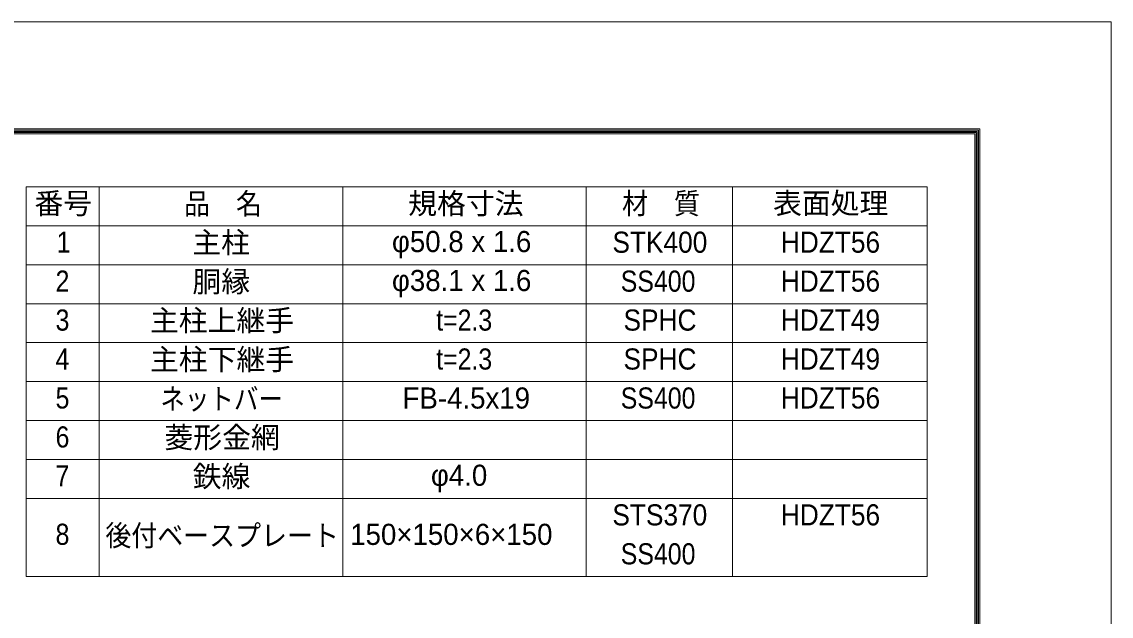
# Model space of a CAD drawing. Units: millimetres, scale not verified. Extents: x -4200 to 4200, y -2970 to 2970.
# Drawn here: x 1964 to 4200, y 1749 to 2970 of the extents above; entities that cross this region are included whole.
import ezdxf
from ezdxf.enums import TextEntityAlignment as Align

# ---------------------------------------------------------------- set-up
doc = ezdxf.new("R2010")
doc.units = ezdxf.units.MM
doc.header["$LTSCALE"] = 20
doc.layers.add('0-8_D-TTL', color=7, linetype='Continuous', lineweight=9)
doc.layers.add('0-A_D-MTR-FRAM', color=7, linetype='Continuous', lineweight=9)
doc.layers.add('0-9_D-MTR-TXT', color=7, linetype='Continuous')
doc.styles.add('ＭＳ Ｐゴシック', font='')
doc.styles.get('ＭＳ Ｐゴシック').set_extended_font_data('MS PGothic')

msp = doc.modelspace()

# ---------------------------------------------------------------- linework, layer by layer
at = {"layer": '0-8_D-TTL', "color": 2, "lineweight": 18}
msp.add_lwpolyline([(-4200, 2970), (4200, 2970), (4200, -2970), (-4200, -2970)], close=True, dxfattribs=at)
at = {"layer": '0-8_D-TTL'}
for points in [[(-3930, 2750), (3930, 2750), (3930, -2750), (-3930, -2750)], [(-3927.5, 2747.5), (3927.5, 2747.5), (3927.5, -2747.5), (-3927.5, -2747.5)], [(-3925, 2745), (3925, 2745), (3925, -2745), (-3925, -2745)], [(-3922.5, 2742.5), (3922.5, 2742.5), (3922.5, -2742.5), (-3922.5, -2742.5)], [(-3920, 2740), (3920, 2740), (3920, -2740), (-3920, -2740)]]:
    msp.add_lwpolyline(points, close=True, dxfattribs=at)
at = {"layer": '0-A_D-MTR-FRAM'}
for p, q in [((1972.39, 2631.05), (3822.39, 2631.05)), ((1972.39, 2631.05), (1972.39, 1831.05)), ((2122.39, 2631.05), (2122.39, 1831.05)), ((2622.39, 2631.05), (2622.39, 1831.05)), ((3122.39, 2631.05), (3122.39, 1831.05)), ((3422.39, 2631.05), (3422.39, 1831.05)), ((3822.39, 2631.05), (3822.39, 1831.05)), ((1972.39, 2551.05), (3822.39, 2551.05)), ((1972.39, 2471.05), (3822.39, 2471.05)), ((1972.39, 2391.05), (3822.39, 2391.05)), ((1972.39, 2311.05), (3822.39, 2311.05)), ((1972.39, 2231.05), (3822.39, 2231.05)), ((1972.39, 2151.05), (3822.39, 2151.05)), ((1972.39, 2071.05), (3822.39, 2071.05)), ((1972.39, 1991.05), (3822.39, 1991.05)), ((1972.39, 1831.05), (3822.39, 1831.05))]:
    msp.add_line(p, q, dxfattribs=at)

# ---------------------------------------------------------------- texts
at = {"layer": '0-9_D-MTR-TXT', "style": 'ＭＳ Ｐゴシック'}
for s, height, p in [('番号', 43.4, (1989.59, 2562.37)), ('規格寸法', 43.4, (2756.75, 2562.05)), ('表面処理', 43.4, (3505.73, 2562.71)), ('主柱', 43.4, (2313.55, 2481.93)), ('φ50.8 x 1.6', 43.4, (2723.39, 2483.97)), ('胴縁', 43.4, (2313.87, 2401.71)), ('φ38.1 x 1.6', 43.4, (2723.39, 2403.97)), ('主柱上継手', 43.4, (2226.65, 2321.81)), ('主柱下継手', 43.4, (2226.65, 2241.81)), ('FB-4.5x19', 43.38, (2745.17, 2162.61)), ('菱形金網', 43.4, (2256.41, 2081.81)), ('鉄線', 43.4, (2314.45, 2001.69)), ('φ4.0', 43.38, (2803.45, 2003.97)), ('150×150×6×150', 43.4, (2637.71, 1882.61))]:
    msp.add_text(s, height=height, dxfattribs=at).set_placement(p, align=Align.BOTTOM_LEFT)
for s, height, width, p in [('品\u3000名', 43.38, 0.9, (2296.73, 2561.81)), ('材\u3000質', 43.38, 0.9, (3195.83, 2562.25)), ('1', 43.4, 0.9, (2035.25, 2482.61)), ('STK400', 43.38, 0.95, (3176.05, 2482.61)), ('HDZT56', 43.4, 0.95, (3521.75, 2482.71)), ('2', 43.4, 0.9, (2032.85, 2402.71)), ('SS400', 43.4, 0.9, (3193.09, 2402.61)), ('HDZT56', 43.4, 0.95, (3521.75, 2402.71)), ('3', 43.4, 0.9, (2032.85, 2322.71)), ('t=2.3', 43.4, 0.9, (2814.13, 2322.71)), ('SPHC', 43.4, 0.95, (3198.79, 2322.71)), ('HDZT49', 43.4, 0.95, (3521.75, 2322.71)), ('4', 43.4, 0.9, (2032.73, 2242.71)), ('t=2.3', 43.4, 0.9, (2814.13, 2242.71)), ('SPHC', 43.4, 0.95, (3198.79, 2242.71)), ('HDZT49', 43.4, 0.95, (3521.75, 2242.71)), ('5', 43.4, 0.9, (2032.85, 2162.71)), ('ネットバー', 43.38, 0.85, (2247.99, 2160.79)), ('SS400', 43.4, 0.9, (3193.09, 2162.61)), ('HDZT56', 43.4, 0.95, (3521.75, 2162.71)), ('6', 43.4, 0.9, (2032.85, 2082.71)), ('7', 43.4, 0.9, (2032.73, 2002.71)), ('STS370', 43.38, 0.95, (3175.93, 1922.61)), ('HDZT56', 43.4, 0.95, (3521.75, 1922.71)), ('8', 43.4, 0.9, (2032.85, 1882.71)), ('後付ベースプレート', 43.38, 0.9, (2135.09, 1880.33)), ('SS400', 43.4, 0.9, (3193.09, 1842.61))]:
    msp.add_text(s, height=height, dxfattribs=dict(at, width=width)).set_placement(p, align=Align.BOTTOM_LEFT)

doc.saveas('drawing.dxf')
